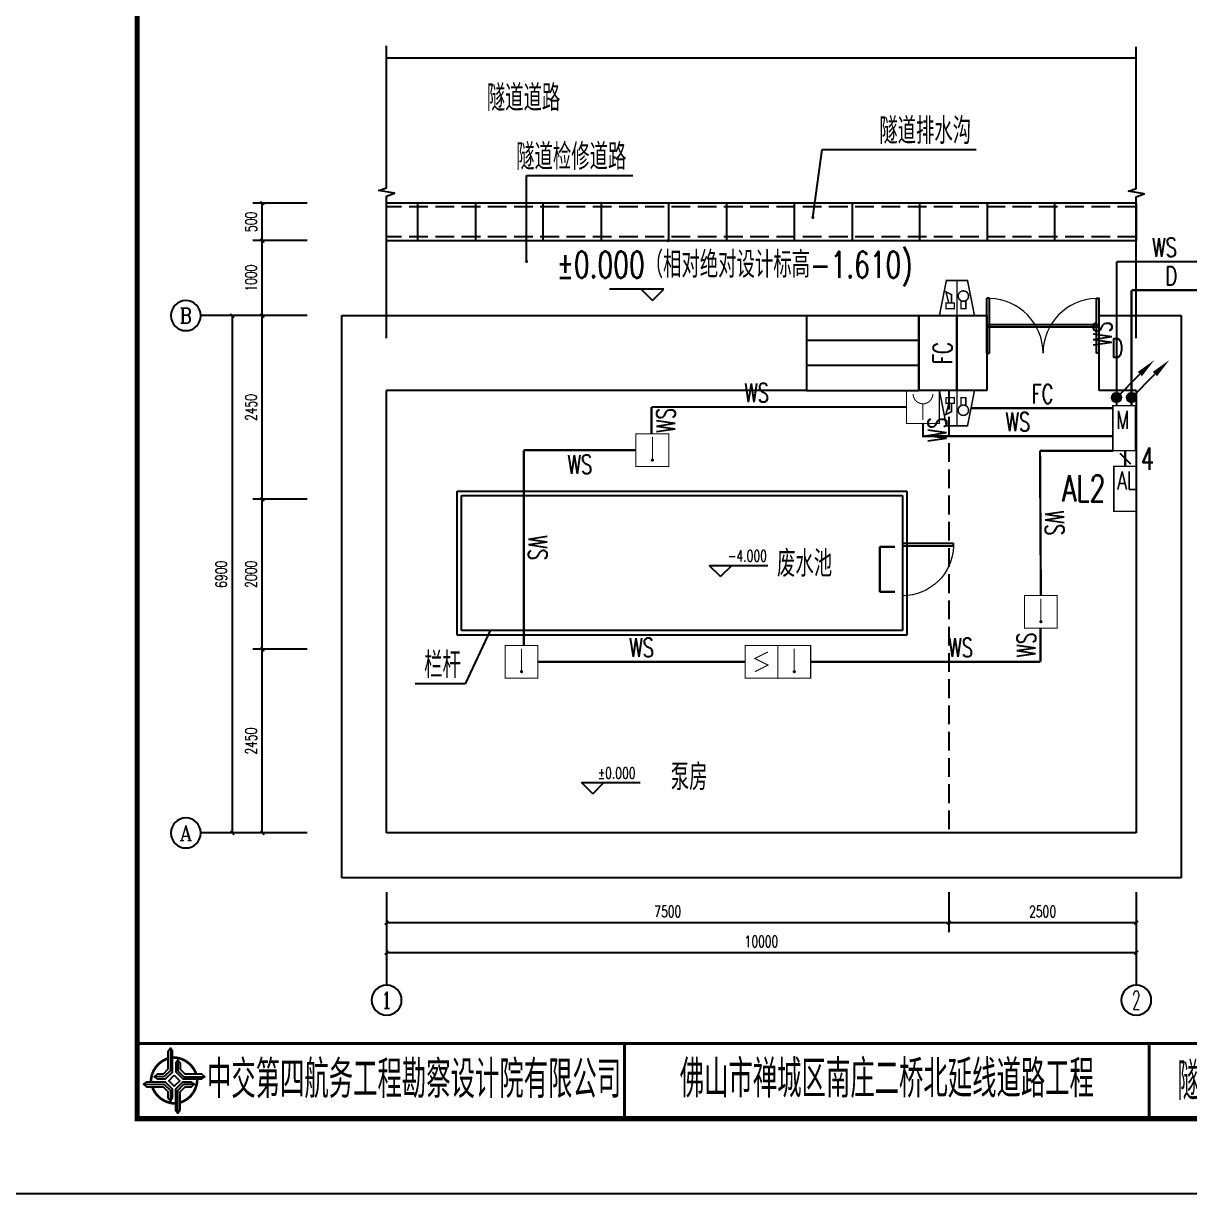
# Model space of a CAD drawing. Header units: millimetres. Extents: x 210068 to 672068, y -299976 to -107099.
# Drawn here: x 547551 to 563107, y -294192 to -278584 of the extents above; entities that cross this region are included whole.
import ezdxf
from ezdxf.enums import TextEntityAlignment as Align

# ---------------------------------------------------------------- set-up
doc = ezdxf.new("R2010")
doc.units = ezdxf.units.MM
doc.header["$LTSCALE"] = 1000
doc.header["$MEASUREMENT"] = 0
doc.linetypes.add('DASH', pattern=[0.35, 0.25, -0.1])
for name, color, linetype in [('AXIS', 6, 'Continuous'), ('AXIS_TEXT', 7, 'Continuous'), ('DIM_ELEV', 3, 'Continuous'), ('DIM_SYMB', 3, 'Continuous'), ('E-SYST-DIM', 3, 'Continuous'), ('E-TEXT-PLAN', 7, 'Continuous'), ('E-TEXT-PLAN-DER', 7, 'Continuous'), ('electrical text', 3, 'Continuous'), ('PUB_TEXT', 7, 'Continuous'), ('QQ', 8, 'Continuous'), ('T-CABL-D', 7, 'Continuous'), ('T-CABL-FC', 7, 'Continuous'), ('T-CABL-WS', 7, 'Continuous'), ('T-EQUP', 7, 'Continuous'), ('T-EQUP-DIM', 7, 'Continuous'), ('T-EQUP-FIRE', 7, 'Continuous'), ('T-EQUP-JT', 7, 'Continuous'), ('T-EQUPXF', 7, 'Continuous'), ('WALL', 9, 'Continuous'), ('WINDOW', 4, 'Continuous'), ('图框', 7, 'Continuous')]:
    doc.layers.add(name, color=color, linetype=linetype)
doc.styles.add('_TCH_AXIS', font='COMPLEX', dxfattribs={"bigfont": 'GBCBIG'})
doc.styles.add('_TCH_DIM', font='SIMPLEX', dxfattribs={"width": 0.8, "height": 3.5, "bigfont": 'HZTXT'})
doc.styles.add('COMPLEX', font='COMPLEX')
doc.styles.add('DIM_FONT', font='SIMPLEX', dxfattribs={"width": 0.7, "bigfont": 'GBCBIG'})
doc.styles.add('IDQSTYLE', font='simplex1.shx', dxfattribs={"width": 0.7, "bigfont": 'hztxt.shx'})
doc.styles.get("Standard").update_dxf_attribs({"font": 'simplex1.shx', "width": 0.7, "bigfont": 'HZTXT.shx'})
doc.dimstyles.new('DIMN50', dxfattribs={"dimscale": 0.5, "dimtxt": 300, "dimasz": 100, "dimexe": 250, "dimexo": 300, "dimgap": 150, "dimtad": 1, "dimdec": 0, "dimzin": 0, "dimdsep": 46, "dimtxsty": 'DIM_FONT', "dimblk": 'ARCHTICK', "dimcen": 0.09, "dimclrt": 7, "dimazin": 2, "dimtfac": 1, "dimtdec": 0, "dimtix": 1, "dimtmove": 2, "dimatfit": 3, "dimldrblk": 'ARCHTICK', "dimfxl": 0, "dimtolj": 1, "dimtzin": 0, "dimarcsym": 0})

# ---------------------------------------------------------------- blocks, each defined once
blk = doc.blocks.new('$DorLib2D$00000001')
at = {"color": 8}
for p, q in [((0.45, 0.975), (0.5, 0.975)), ((0.45, 0), (0.45, 0.975)), ((0.5, 0), (0.5, 0.975)), ((0.5, 0), (0.45, 0))]:
    blk.add_line(p, q, dxfattribs=at)
at = {"color": 8, "lineweight": 13}
blk.add_arc((0.475, 0), 0.975, 91.4693, 180, dxfattribs=at)
blk = doc.blocks.new('$TCHSYS$WIN2D')
for p, q in [((-0.5, 0.5), (0.5, 0.5)), ((-0.5, 0.5), (-0.5, -0.5)), ((0.5, 0.5), (0.5, -0.5)), ((0.5, 0.167), (-0.5, 0.167)), ((0.5, -0.167), (-0.5, -0.167)), ((-0.5, -0.5), (0.5, -0.5))]:
    blk.add_line(p, q)
blk = doc.blocks.new('_AXISO')
blk.add_circle((0, 0), 0.5)
at = {"layer": 'AXIS_TEXT', "style": 'COMPLEX', "width": 1.041667}
blk.add_attdef('A', text='', height=0.56, dxfattribs=at).set_placement((-0.25, -0.28), (0.25, -0.28), align=Align.FIT)
blk = doc.blocks.new('$DorLib2D$00000002')
at = {"color": 8}
for p, q in [((-0.5, 0), (-0.5, 0.4875)), ((-0.475, 0.4875), (-0.5, 0.4875)), ((-0.475, 0), (-0.475, 0.4875)), ((0.475, 0), (0.475, 0.4875)), ((0.475, 0.4875), (0.5, 0.4875)), ((0.5, 0), (0.5, 0.4875)), ((-0.5, 0), (-0.475, 0)), ((0.5, 0), (0.475, 0))]:
    blk.add_line(p, q, dxfattribs=at)
at = {"color": 8, "lineweight": 13}
for centre, start, end in [((-0.4875, 0), 0, 88.53072), ((0.4875, 0), 91.46928, 180)]:
    blk.add_arc(centre, 0.4875, start, end, dxfattribs=at)
blk = doc.blocks.new('_ArchTick')
at = {"color": 0, "linetype": 'ByBlock', "const_width": 0.4}
blk.add_lwpolyline([(-0.5, -0.5), (0.5, 0.5)], dxfattribs=at)
blk = doc.blocks.new('*D224')
at = {"layer": 'AXIS', "color": 0, "lineweight": -2}
for p, q in [((552396, -290322), (552396, -291104)), ((562396, -290322), (562396, -291104)), ((562396, -290979), (552396, -290979))]:
    blk.add_line(p, q, dxfattribs=at)
at = {"layer": 'Defpoints', "color": 0}
for p in [(552396, -290172), (562396, -290172), (552396, -290979)]:
    blk.add_point(p, dxfattribs=at)
at = {"layer": 'AXIS', "color": 0, "lineweight": -2, "xscale": 50, "yscale": 50, "zscale": 50, "rotation": 180}
blk.add_blockref('_ArchTick', (552396, -290979), dxfattribs=at)
at = {"layer": 'AXIS', "color": 0, "lineweight": -2, "xscale": 50, "yscale": 50, "zscale": 50}
blk.add_blockref('_ArchTick', (562396, -290979), dxfattribs=at)
at = {"layer": 'AXIS', "color": 7, "insert": (557396, -290829), "char_height": 150, "attachment_point": 5, "style": 'DIM_FONT'}
blk.add_mtext('\\A1;10000', dxfattribs=at)
blk = doc.blocks.new('*D225')
at = {"layer": 'AXIS', "color": 0, "lineweight": -2}
for p, q in [((559896, -290172), (559896, -290704)), ((562396, -290172), (562396, -290704)), ((562396, -290579), (559896, -290579))]:
    blk.add_line(p, q, dxfattribs=at)
at = {"layer": 'Defpoints', "color": 0}
for p in [(559896, -290022), (562396, -290022), (559896, -290579)]:
    blk.add_point(p, dxfattribs=at)
at = {"layer": 'AXIS', "color": 0, "lineweight": -2, "xscale": 50, "yscale": 50, "zscale": 50, "rotation": 180}
blk.add_blockref('_ArchTick', (559896, -290579), dxfattribs=at)
at = {"layer": 'AXIS', "color": 0, "lineweight": -2, "xscale": 50, "yscale": 50, "zscale": 50}
blk.add_blockref('_ArchTick', (562396, -290579), dxfattribs=at)
at = {"layer": 'AXIS', "color": 7, "insert": (561146, -290429), "char_height": 150, "attachment_point": 5, "style": 'DIM_FONT'}
blk.add_mtext('\\A1;2500', dxfattribs=at)
blk = doc.blocks.new('*D226')
at = {"layer": 'AXIS', "color": 0, "lineweight": -2}
for p, q in [((552396, -290172), (552396, -290704)), ((559896, -290172), (559896, -290704)), ((559896, -290579), (552396, -290579))]:
    blk.add_line(p, q, dxfattribs=at)
at = {"layer": 'Defpoints', "color": 0}
for p in [(552396, -290022), (559896, -290022), (552396, -290579)]:
    blk.add_point(p, dxfattribs=at)
at = {"layer": 'AXIS', "color": 0, "lineweight": -2, "xscale": 50, "yscale": 50, "zscale": 50, "rotation": 180}
blk.add_blockref('_ArchTick', (552396, -290579), dxfattribs=at)
at = {"layer": 'AXIS', "color": 0, "lineweight": -2, "xscale": 50, "yscale": 50, "zscale": 50}
blk.add_blockref('_ArchTick', (559896, -290579), dxfattribs=at)
at = {"layer": 'AXIS', "color": 7, "insert": (556146, -290429), "char_height": 150, "attachment_point": 5, "style": 'DIM_FONT'}
blk.add_mtext('\\A1;7500', dxfattribs=at)
blk = doc.blocks.new('*D227')
at = {"layer": 'AXIS', "color": 0, "lineweight": -2}
for p, q in [((551069, -282482), (550213, -282482)), ((550338, -289382), (550338, -282482)), ((551069, -289382), (550213, -289382))]:
    blk.add_line(p, q, dxfattribs=at)
at = {"layer": 'Defpoints', "color": 0}
for p in [(550338, -282482), (551219, -282482), (551219, -289382)]:
    blk.add_point(p, dxfattribs=at)
at = {"layer": 'AXIS', "color": 0, "lineweight": -2, "xscale": 50, "yscale": 50, "zscale": 50}
for p, rotation in [((550338, -282482), 90), ((550338, -289382), 270)]:
    blk.add_blockref('_ArchTick', p, dxfattribs=dict(at, rotation=rotation))
at = {"layer": 'AXIS', "color": 7, "insert": (550188, -285932), "char_height": 150, "attachment_point": 5, "rotation": 90, "style": 'DIM_FONT'}
blk.add_mtext('\\A1;6900', dxfattribs=at)
blk = doc.blocks.new('*D228')
at = {"layer": 'AXIS', "color": 0, "lineweight": -2}
for p, q in [((551335, -280982), (550613, -280982)), ((550738, -281482), (550738, -280982)), ((551335, -281482), (550613, -281482))]:
    blk.add_line(p, q, dxfattribs=at)
at = {"layer": 'Defpoints', "color": 0}
for p in [(550738, -280982), (551485, -280982), (551485, -281482)]:
    blk.add_point(p, dxfattribs=at)
at = {"layer": 'AXIS', "color": 0, "lineweight": -2, "xscale": 50, "yscale": 50, "zscale": 50}
for p, rotation in [((550738, -280982), 90), ((550738, -281482), 270)]:
    blk.add_blockref('_ArchTick', p, dxfattribs=dict(at, rotation=rotation))
at = {"layer": 'AXIS', "color": 7, "insert": (550588, -281232), "char_height": 150, "attachment_point": 5, "rotation": 90, "style": 'DIM_FONT'}
blk.add_mtext('\\A1;500', dxfattribs=at)
blk = doc.blocks.new('*D229')
at = {"layer": 'AXIS', "color": 0, "lineweight": -2}
for p, q in [((551335, -281482), (550613, -281482)), ((550738, -282482), (550738, -281482)), ((551335, -282482), (550613, -282482))]:
    blk.add_line(p, q, dxfattribs=at)
at = {"layer": 'Defpoints', "color": 0}
for p in [(550738, -281482), (551485, -281482), (551485, -282482)]:
    blk.add_point(p, dxfattribs=at)
at = {"layer": 'AXIS', "color": 0, "lineweight": -2, "xscale": 50, "yscale": 50, "zscale": 50}
for p, rotation in [((550738, -281482), 90), ((550738, -282482), 270)]:
    blk.add_blockref('_ArchTick', p, dxfattribs=dict(at, rotation=rotation))
at = {"layer": 'AXIS', "color": 7, "insert": (550588, -281982), "char_height": 150, "attachment_point": 5, "rotation": 90, "style": 'DIM_FONT'}
blk.add_mtext('\\A1;1000', dxfattribs=at)
blk = doc.blocks.new('*D230')
at = {"layer": 'AXIS', "color": 0, "lineweight": -2}
for p, q in [((551335, -282482), (550613, -282482)), ((550738, -284932), (550738, -282482)), ((551335, -284932), (550613, -284932))]:
    blk.add_line(p, q, dxfattribs=at)
at = {"layer": 'Defpoints', "color": 0}
for p in [(550738, -282482), (551485, -282482), (551485, -284932)]:
    blk.add_point(p, dxfattribs=at)
at = {"layer": 'AXIS', "color": 0, "lineweight": -2, "xscale": 50, "yscale": 50, "zscale": 50}
for p, rotation in [((550738, -282482), 90), ((550738, -284932), 270)]:
    blk.add_blockref('_ArchTick', p, dxfattribs=dict(at, rotation=rotation))
at = {"layer": 'AXIS', "color": 7, "insert": (550588, -283707), "char_height": 150, "attachment_point": 5, "rotation": 90, "style": 'DIM_FONT'}
blk.add_mtext('\\A1;2450', dxfattribs=at)
blk = doc.blocks.new('*D231')
at = {"layer": 'AXIS', "color": 0, "lineweight": -2}
for p, q in [((551335, -284932), (550613, -284932)), ((550738, -286932), (550738, -284932)), ((551335, -286932), (550613, -286932))]:
    blk.add_line(p, q, dxfattribs=at)
at = {"layer": 'Defpoints', "color": 0}
for p in [(550738, -284932), (551485, -284932), (551485, -286932)]:
    blk.add_point(p, dxfattribs=at)
at = {"layer": 'AXIS', "color": 0, "lineweight": -2, "xscale": 50, "yscale": 50, "zscale": 50}
for p, rotation in [((550738, -284932), 90), ((550738, -286932), 270)]:
    blk.add_blockref('_ArchTick', p, dxfattribs=dict(at, rotation=rotation))
at = {"layer": 'AXIS', "color": 7, "insert": (550588, -285932), "char_height": 150, "attachment_point": 5, "rotation": 90, "style": 'DIM_FONT'}
blk.add_mtext('\\A1;2000', dxfattribs=at)
blk = doc.blocks.new('*D232')
at = {"layer": 'AXIS', "color": 0, "lineweight": -2}
for p, q in [((551335, -286932), (550613, -286932)), ((550738, -289382), (550738, -286932)), ((551335, -289382), (550613, -289382))]:
    blk.add_line(p, q, dxfattribs=at)
at = {"layer": 'Defpoints', "color": 0}
for p in [(550738, -286932), (551485, -286932), (551485, -289382)]:
    blk.add_point(p, dxfattribs=at)
at = {"layer": 'AXIS', "color": 0, "lineweight": -2, "xscale": 50, "yscale": 50, "zscale": 50}
for p, rotation in [((550738, -286932), 90), ((550738, -289382), 270)]:
    blk.add_blockref('_ArchTick', p, dxfattribs=dict(at, rotation=rotation))
at = {"layer": 'AXIS', "color": 7, "insert": (550588, -288157), "char_height": 150, "attachment_point": 5, "rotation": 90, "style": 'DIM_FONT'}
blk.add_mtext('\\A1;2450', dxfattribs=at)
blk = doc.blocks.new('HC001873814418')
at = {"layer": 'T-EQUP-FIRE', "color": 0, "const_width": 0.2}
blk.add_lwpolyline([(-3.125, 3.125), (3.125, 3.125), (3.125, -3.125), (-3.125, -3.125)], close=True, dxfattribs=at)
blk.add_lwpolyline([(1.25, 1.875), (-1.25, 0.625), (1.25, -0.625), (-1.25, -1.875)], dxfattribs=at)
at = {"color": 0, "width": 0.7}
blk.add_attdef('PSFHATT', (5.125, -3.125), '', height=2.5, dxfattribs=at)
blk = doc.blocks.new('HC001872209592')
at = {"layer": 'T-EQUP-FIRE', "color": 0, "const_width": 0.2}
blk.add_lwpolyline([(-3.125, 3.125), (3.125, 3.125), (3.125, -3.125), (-3.125, -3.125)], close=True, dxfattribs=at)
blk.add_lwpolyline([(0, 2.5), (0, -1.875)], dxfattribs=at)
at = {"layer": 'T-EQUP-FIRE', "color": 0, "const_width": 0.3}
blk.add_lwpolyline([(-0.15, -1.875, 1), (0.15, -1.875, 1)], format="xyb", close=True, dxfattribs=at)
at = {"color": 0, "width": 0.7}
blk.add_attdef('PSFHATT', (5.125, -3.125), '', height=2.5, dxfattribs=at)
blk = doc.blocks.new('HC001529')
at = {"color": 0, "linetype": 'Continuous', "const_width": 0.3}
blk.add_lwpolyline([(5, 2.5), (-5, 2.5), (-5, -2.5), (5, -2.5)], close=True, dxfattribs=at)
at = {"color": 0, "style": 'IDQSTYLE', "width": 0.7}
blk.add_attdef('AL', (-1.46, -1.25), '', height=2.5, dxfattribs=at)
at = {"layer": 'E-TEXT-PLAN-DER', "color": 0, "style": 'IDQSTYLE', "width": 0.7}
blk.add_attdef('PSFHATT', (7, -2.5), '', height=2.5, dxfattribs=at)
blk = doc.blocks.new('HC001876682027')
at = {"layer": 'T-EQUP-FIRE', "color": 0, "const_width": 0.2}
blk.add_lwpolyline([(-3.12, 3.12), (3.12, 3.12), (3.12, -3.12), (-3.12, -3.12)], close=True, dxfattribs=at)
blk.add_lwpolyline([(-1.87, 2.5, 0.198912), (-1.33, 1.17, 0.198912), (0, 0.62, 0.198912), (1.33, 1.17, 0.198912), (1.87, 2.5)], format="xyb", dxfattribs=at)
blk.add_lwpolyline([(0, 0.62), (0, -2.5)], dxfattribs=at)
at = {"color": 0, "width": 0.7}
blk.add_attdef('PSFHATT', (5.12, -3.12), '', height=2.5, dxfattribs=at)
blk = doc.blocks.new('HC001951073186')
at = {"layer": 'T-EQUP-FIRE', "color": 0, "const_width": 0.2}
blk.add_lwpolyline([(-1.41, 2.34), (1.41, 2.34), (2.34, -2.34), (-2.34, -2.34)], close=True, dxfattribs=at)
for points in [[(0, 2.34), (0, -2.34)], [(-1.09, -0.66), (-1.47, 0.84), (-0.72, 0.46), (-0.72, -0.66)], [(-1.47, -1.41), (-1.47, -0.66), (-0.34, -0.66), (-0.34, -1.41), (-1.47, -1.41)], [(0.55, -0.29), (0.55, -1.41), (1.18, -1.41), (1.18, -0.29)]]:
    blk.add_lwpolyline(points, dxfattribs=at)
blk.add_lwpolyline([(1.35, -0.22, 0.198912), (1.55, 0.27, 0.198912), (1.35, 0.76, 0.198912), (0.86, 0.96, 0.198912), (0.37, 0.76, 0.198912), (0.17, 0.27, 0.198912), (0.37, -0.22, 0.198912), (0.86, -0.42, 0.198912)], format="xyb", close=True, dxfattribs=at)
at = {"color": 0, "width": 0.7}
blk.add_attdef('PSFHATT', (4.34, -2.34), '', height=2.5, dxfattribs=at)
blk = doc.blocks.new('tb')
at = {"lineweight": -3}
h = blk.add_hatch(color=256, dxfattribs=at)
h.paths.add_polyline_path([(-1.23, -0.13), (-3.78, -0.14), (-4.14, -0.41), (-1.4, -0.44), (-0.56, -1.24), (-0.54, -2.62), (-0.27, -2.2), (-0.26, -1.06)])
h.paths.add_polyline_path([(0.13, -1.08), (0.14, -3.86), (0.41, -4.26), (0.44, -1.24), (1.25, -0.43), (2.66, -0.43), (2.26, -0.16), (1.07, -0.15)])
h.paths.add_polyline_path([(1.08, 0.3), (3.62, 0.3), (4.02, 0.56), (1.25, 0.57), (0.43, 1.39), (0.43, 2.8), (0.16, 2.41), (0.15, 1.24)])
h.paths.add_polyline_path([(-0.28, 1.21), (-0.28, 3.99), (-0.56, 4.39), (-0.57, 1.41), (-1.38, 0.6), (-2.74, 0.56), (-2.33, 0.3), (-1.2, 0.29)])
for p, q in [((-0.56, 4.39), (-0.57, 1.41)), ((0.43, 2.8), (0.43, 1.39)), ((-1.38, 0.6), (-2.74, 0.56)), ((-0.57, 1.41), (-1.38, 0.6)), ((0.43, 1.39), (1.25, 0.57)), ((1.25, 0.57), (4.02, 0.56)), ((-4.14, -0.41), (-1.4, -0.44)), ((-1.4, -0.44), (-0.56, -1.24)), ((-0.56, -1.24), (-0.54, -2.62)), ((0.41, -4.26), (0.44, -1.24)), ((0.44, -1.24), (1.25, -0.43)), ((1.25, -0.43), (2.66, -0.43))]:
    blk.add_line(p, q, dxfattribs=at)
at = {"lineweight": -3, "const_width": 0.35, "flags": 128}
for points in [[(-0.9, 3.02, 0.324167), (-3.16, -0.14)], [(2.88, 0.92, 0.324403), (-0.24, 3.15)], [(0.75, -2.86, 0.325418), (3.02, 0.26)], [(-2.98, -0.76, 0.322976), (0.14, -2.98)]]:
    blk.add_lwpolyline(points, format="xyb", dxfattribs=at)
at = {"lineweight": -3, "flags": 128}
for points in [[(-0.9, 3.99), (-0.9, 1.58), (-1.53, 0.91), (-2.34, 0.91), (-2.74, 0.56), (-2.33, 0.3), (-1.2, 0.29), (-0.28, 1.21), (-0.28, 3.99), (-0.56, 4.39)], [(3.62, 0.92), (1.43, 0.92), (0.77, 1.54), (0.77, 2.38), (0.43, 2.8), (0.16, 2.41), (0.15, 1.24), (1.08, 0.3), (3.62, 0.3), (4.02, 0.56)], [(-0.04, 0.77), (0.68, 0.04), (-0.04, -0.69), (-0.77, 0.05)], [(-3.73, -0.76), (-1.54, -0.76), (-0.89, -1.39), (-0.89, -2.21), (-0.54, -2.62), (-0.27, -2.2), (-0.26, -1.06), (-1.23, -0.13), (-3.78, -0.14), (-4.14, -0.41)], [(0.75, -3.85), (0.75, -1.43), (1.4, -0.78), (2.26, -0.78), (2.66, -0.43), (2.26, -0.16), (1.07, -0.15), (0.13, -1.08), (0.14, -3.86), (0.41, -4.26)]]:
    blk.add_lwpolyline(points, close=True, dxfattribs=at)
blk = doc.blocks.new('series')
at = {"width": 0.75}
for tag, height, p in [('页码', 4, (-35, -19)), ('图名', 5, (-220, -282)), ('图号', 5, (-20, -282))]:
    blk.add_attdef(tag, text='', height=height, dxfattribs=at).set_placement(p, align=Align.MIDDLE_CENTER)
blk = doc.blocks.new('*X267')
at = {"color": 0, "linetype": 'Continuous'}
for p, q in [((192.59, 446.72), (193.87, 448.01)), ((192.65, 446.36), (194.23, 447.94)), ((192.69, 447.24), (193.35, 447.91)), ((192.79, 446.07), (194.52, 447.8)), ((192.98, 445.84), (194.75, 447.61)), ((193.23, 445.66), (194.93, 447.37)), ((193.53, 445.54), (195.05, 447.06)), ((193.92, 445.51), (195.08, 446.67)), ((194.61, 445.77), (194.82, 445.99))]:
    blk.add_line(p, q, dxfattribs=at)
blk = doc.blocks.new('HC001441')
at = {"color": 0, "linetype": 'Continuous'}
blk.add_line((0, -0.06), (3.11, 3.12), dxfattribs=at)
blk.add_lwpolyline([(3.11, 3.12, 0.8, 0, 0), (5.06, 5, 0, 0, 0)], format="xyseb", dxfattribs=at)
blk.add_circle((0, 0), 0.625, dxfattribs=at)
at = {"color": 0, "linetype": 'Continuous', "xscale": 0.5, "yscale": 0.5, "zscale": 0.5}
blk.add_blockref('*X267', (-96.92, -223.38), dxfattribs=at)
at = {"layer": 'E-TEXT-PLAN-DER', "color": 0, "style": 'IDQSTYLE', "width": 0.7}
blk.add_attdef('PSFHATT', (7.06, -0.63), '', height=2.5, dxfattribs=at)

msp = doc.modelspace()

# ---------------------------------------------------------------- linework, layer by layer
for p, q in [((560396.4, -282602.3), (561896.4, -282602.3)), ((560396.4, -282632.3), (561896.4, -282632.3))]:
    msp.add_line(p, q)
at = {"color": 8, "linetype": 'DASH'}
msp.add_line((559896.4, -283482.3), (559896.4, -289382.3), dxfattribs=at)
msp.add_lwpolyline([(588068.5, -294191.9), (588068.5, -264491.9), (546068.5, -264491.9), (546068.5, -294191.9)], close=True)
for points, const_width in [([(587068.5, -265491.9), (549068.5, -265491.9), (549068.5, -293191.9), (587068.5, -293191.9), (587068.5, -265491.9)], 70), ([(549068.5, -292191.9), (587068.5, -292191.9)], 40)]:
    msp.add_lwpolyline(points, dxfattribs=dict(const_width=const_width))
at = {"layer": 'AXIS'}
for p, q in [((551219.5, -282482.3), (549917.9, -282482.3)), ((551219.5, -289382.3), (549917.9, -289382.3)), ((552396.4, -290172.4), (552396.4, -291412)), ((562396.4, -290172.4), (562396.4, -291412))]:
    msp.add_line(p, q, dxfattribs=at)
at = {"layer": 'DIM_ELEV'}
for p, q in [((556091.9, -282129.5), (555368.4, -282129.5)), ((555941.9, -282279.5), (555791.9, -282129.5)), ((555941.9, -282279.5), (556091.9, -282129.5)), ((556848.9, -285962.9), (556698.9, -285812.9)), ((556698.9, -285812.9), (557481.4, -285812.9)), ((556848.9, -285962.9), (556998.9, -285812.9)), ((555144.6, -288860.1), (554994.6, -288710.1)), ((554994.6, -288710.1), (555777.1, -288710.1)), ((555144.6, -288860.1), (555294.6, -288710.1))]:
    msp.add_line(p, q, dxfattribs=at)
at = {"layer": 'DIM_SYMB'}
for points in [[(552396.4, -282782.3), (552396.4, -280888.1), (552501.4, -280849.9), (552291.4, -280812.8), (552396.4, -280775.6), (552396.4, -278881.3)], [(562396.4, -282782.3), (562396.4, -280896.8), (562501.4, -280858.6), (562291.4, -280821.5), (562396.4, -280784.3), (562396.4, -278898.7)]]:
    msp.add_lwpolyline(points, dxfattribs=at)
at = {"layer": 'electrical text'}
for p, q in [((558082.3, -281172.7), (558207, -280267.6)), ((558207, -280267.6), (560261.9, -280267.6)), ((554263, -280612.6), (555680.7, -280612.6)), ((554263, -281758.8), (554263, -280612.6)), ((553775.2, -286682.3), (553443.7, -287392.2)), ((553443.7, -287392.2), (552775, -287392.2))]:
    msp.add_line(p, q, dxfattribs=at)
at = {"layer": 'electrical text', "const_width": 20}
for points in [[(558082.2, -281182.6, -1), (558082.4, -281162.7, -1)], [(556143.6, -281491.9, -1), (556149.2, -281472.7, -1)], [(554263, -281768.8, -1), (554263, -281748.8, -1)]]:
    msp.add_lwpolyline(points, format="xyb", close=True, dxfattribs=at)
at = {"layer": 'QQ'}
for p, q in [((562396.4, -279050), (552396.4, -279050)), ((562396.4, -280982.3), (552396.4, -280982.3)), ((552806.4, -280982.3), (552806.4, -281482.3)), ((553581.4, -280982.3), (553581.4, -281482.3)), ((554481.4, -280982.3), (554481.4, -281482.3)), ((554481.4, -280982.3), (554481.4, -281482.3)), ((555256.4, -280982.3), (555256.4, -281482.3)), ((556156.4, -280982.3), (556156.4, -281482.3)), ((556931.4, -280982.3), (556931.4, -281482.3)), ((557831.4, -280982.3), (557831.4, -281482.3)), ((557831.4, -280982.3), (557831.4, -281482.3)), ((558606.4, -280982.3), (558606.4, -281482.3)), ((559506.4, -280982.3), (559506.4, -281482.3)), ((560406.4, -280982.3), (560406.4, -281482.3)), ((561306.4, -280982.3), (561306.4, -281482.3)), ((562396.4, -280982.3), (562396.4, -281482.3)), ((562396.4, -281482.3), (552396.4, -281482.3))]:
    msp.add_line(p, q, dxfattribs=at)
at = {"layer": 'QQ', "linetype": 'DASH'}
for p, q in [((562396.4, -281032.3), (552396.4, -281032.3)), ((562396.4, -281432.3), (552396.4, -281432.3))]:
    msp.add_line(p, q, dxfattribs=at)
at = {"layer": 'T-CABL-D', "color": 3, "linetype": 'Continuous', "const_width": 30}
for points in [[(562332.8, -283684.5), (562332.8, -282142.6)], [(562332.8, -282142.6), (563393.1, -282142.6)]]:
    msp.add_lwpolyline(points, dxfattribs=at)
at = {"layer": 'T-CABL-FC', "color": 5, "linetype": 'Continuous', "const_width": 30}
for points in [[(560003.7, -283482.3), (560003.7, -282482.3)], [(560191.2, -283716.7), (562096.4, -283716.7)]]:
    msp.add_lwpolyline(points, dxfattribs=at)
at = {"layer": 'T-CABL-FC', "color": 1, "linetype": 'Continuous', "const_width": 30}
msp.add_lwpolyline([(562246.4, -284493.4), (562246.4, -284284.5)], dxfattribs=at)
at = {"layer": 'T-CABL-WS', "color": 11, "linetype": 'Continuous', "const_width": 30}
for points in [[(562134, -283684.5), (562134, -281761.8)], [(562134, -281761.8), (563409.7, -281761.8)], [(559331.8, -283701.1), (555930.3, -283701.1)], [(555930.3, -283701.1), (555930.3, -284057.8)], [(559550.5, -283919.8), (559550.5, -284088.3), (562083.2, -284088.3)], [(555722.1, -284276.6), (554224.7, -284276.6)], [(554224.7, -284276.6), (554224.7, -286880.3)], [(562083.2, -284284.5), (561111.8, -284284.5)], [(561111.8, -284284.5), (561123.1, -286213.6)], [(561117.6, -287099), (561117.6, -286651.1)], [(554414.7, -287099), (557177.6, -287099)], [(558052.6, -287099), (561117.6, -287099)]]:
    msp.add_lwpolyline(points, dxfattribs=at)
at = {"layer": 'T-EQUP-DIM', "color": 3}
msp.add_line((562175.7, -284318.3), (562317.1, -284459.7), dxfattribs=at)
at = {"layer": 'WALL'}
for p, q in [((551796.4, -289982.3), (551796.4, -282482.3)), ((551796.4, -282482.3), (557996.4, -282482.3)), ((557996.4, -282482.3), (557996.4, -283482.3)), ((559496.4, -283482.3), (559496.4, -282482.3)), ((559496.4, -282482.3), (560402.4, -282482.3)), ((560402.4, -282482.3), (560402.4, -283482.3)), ((561902.4, -282482.3), (562996.4, -282482.3)), ((561902.4, -283482.3), (561902.4, -282482.3)), ((562996.4, -282482.3), (562996.4, -289982.3)), ((552396.4, -289382.3), (552396.4, -283482.3)), ((557996.4, -283482.3), (552396.4, -283482.3)), ((560402.4, -283482.3), (559496.4, -283482.3)), ((562396.4, -283482.3), (561902.4, -283482.3)), ((562396.4, -283482.3), (562396.4, -289382.3)), ((553335.9, -286742.3), (553335.9, -284822.2)), ((553335.9, -284822.2), (559336.4, -284822.2)), ((559336.4, -284822.2), (559336.4, -286742.3)), ((553395.9, -286682.3), (553395.9, -284882.2)), ((553395.9, -284882.2), (559276.4, -284882.2)), ((559276.4, -284882.2), (559276.4, -286682.3)), ((556039.6, -286682.3), (553395.9, -286682.3)), ((559276.4, -286682.3), (556039.6, -286682.3)), ((556074.6, -286742.3), (553335.9, -286742.3)), ((559336.4, -286742.3), (556074.6, -286742.3)), ((562396.4, -289382.3), (552396.4, -289382.3)), ((562996.4, -289982.3), (551796.4, -289982.3))]:
    msp.add_line(p, q, dxfattribs=at)
at = {"layer": 'WALL', "extrusion": (-1, 0, 0)}
for p, q in [((558976.4, -286165.5, 25.7), (558976.4, -285565.5, 25.7)), ((558976.4, -286165.5, 21.4), (558976.4, -285565.5, 21.4)), ((558976.4, -286165.5, 17.1), (558976.4, -285565.5, 17.1)), ((558976.4, -286165.5, 12.9), (558976.4, -285565.5, 12.9)), ((558976.4, -286165.5, 8.6), (558976.4, -285565.5, 8.6)), ((558976.4, -286165.5, 4.3), (558976.4, -285565.5, 4.3)), ((558976.4, -285565.5), (558976.4, -286165.5)), ((558976.4, -286165.5, 30), (558976.4, -285565.5, 30)), ((558976.4, -286079.8), (558976.4, -286079.8, 30)), ((558976.4, -286165.5), (558976.4, -286165.5)), ((558976.4, -286165.5, 30), (558976.4, -286165.5, 30)), ((558976.4, -286165.5), (558976.4, -286165.5, 30))]:
    msp.add_line(p, q, dxfattribs=at)
at = {"layer": 'WALL', "extrusion": (0, 1, 0)}
for p, q in [((558976.4, -285565.5, 25.7), (559176.4, -285565.5, 25.7)), ((558976.4, -285565.5, 21.4), (559176.4, -285565.5, 21.4)), ((558976.4, -285565.5, 17.1), (559176.4, -285565.5, 17.1)), ((558976.4, -285565.5, 12.9), (559176.4, -285565.5, 12.9)), ((558976.4, -285565.5, 8.6), (559176.4, -285565.5, 8.6)), ((558976.4, -285565.5, 4.3), (559176.4, -285565.5, 4.3)), ((559176.4, -285565.5), (558976.4, -285565.5)), ((558976.4, -285565.5, 30), (559176.4, -285565.5, 30)), ((558976.4, -286165.5, 4.3), (559176.4, -286165.5, 4.3)), ((558976.4, -286165.5, 8.6), (559176.4, -286165.5, 8.6)), ((558976.4, -286165.5, 12.9), (559176.4, -286165.5, 12.9)), ((558976.4, -286165.5, 17.1), (559176.4, -286165.5, 17.1)), ((558976.4, -286165.5, 21.4), (559176.4, -286165.5, 21.4)), ((558976.4, -286165.5, 25.7), (559176.4, -286165.5, 25.7)), ((558976.4, -286165.5), (559176.4, -286165.5)), ((559176.4, -286165.5, 30), (558976.4, -286165.5, 30))]:
    msp.add_line(p, q, dxfattribs=at)
at = {"layer": 'WINDOW', "extrusion": (-1, 0, 0)}
for p, q in [((559005, -286165.5, 30), (559005, -286165.5)), ((559033.5, -286165.5, 30), (559033.5, -286165.5))]:
    msp.add_line(p, q, dxfattribs=at)
at = {"layer": '图框', "const_width": 40}
for points in [[(555568.5, -292191.9), (555568.5, -293191.9)], [(562568.5, -293191.9), (562568.5, -292191.9)]]:
    msp.add_lwpolyline(points, dxfattribs=at)

# ---------------------------------------------------------------- block references
ref = msp.add_blockref('series', (588068.5, -264491.9), dxfattribs=dict(xscale=100, yscale=100, zscale=100))
ref.add_attrib('图名', '隧道泵房 变电所及发电机房、泵房消防电气平面图', dxfattribs={"height": 500, "width": 0.55}).set_placement((566068.5, -292691.9), align=Align.MIDDLE_CENTER)
at = {"lineweight": -3, "xscale": 100, "yscale": 100, "zscale": 100}
msp.add_blockref('tb', (549568, -292691.4), dxfattribs=at)
at = {"layer": 'AXIS'}
ref = msp.add_blockref('_AXISO', (549717.9, -282482.3), dxfattribs=dict(at, xscale=-400, yscale=400, zscale=400))
ref.add_attrib('A', 'B', dxfattribs={"layer": 'AXIS_TEXT', "height": 203.2, "style": '_TCH_AXIS'}).set_placement((549635.6, -282583.9), (549800.1, -282583.9), align=Align.FIT)
ref = msp.add_blockref('_AXISO', (549717.9, -289382.3), dxfattribs=dict(at, xscale=-400, yscale=400, zscale=400))
ref.add_attrib('A', 'A', dxfattribs={"layer": 'AXIS_TEXT', "height": 198.2, "style": '_TCH_AXIS'}).set_placement((549632.9, -289481.4), (549802.8, -289481.4), align=Align.FIT)
ref = msp.add_blockref('_AXISO', (552396.4, -291612), dxfattribs=dict(at, xscale=-400, yscale=400, zscale=400))
ref.add_attrib('A', '1', dxfattribs={"layer": 'AXIS_TEXT', "height": 219.2, "style": '_TCH_AXIS', "width": 1.555556}).set_placement((552323.3, -291721.6), (552469.5, -291721.6), align=Align.FIT)
ref = msp.add_blockref('_AXISO', (562396.4, -291612), dxfattribs=dict(at, xscale=-400, yscale=400, zscale=400))
ref.add_attrib('A', '2', dxfattribs={"layer": 'AXIS_TEXT', "height": 249.8, "style": '_TCH_AXIS', "width": 0.642857}).set_placement((562342.9, -291736.9), (562449.9, -291736.9), align=Align.FIT)
at = {"layer": 'E-TEXT-PLAN', "color": 4}
ref = msp.add_blockref('HC001529', (562233.2, -283984.5), dxfattribs=dict(at, xscale=60, yscale=60, zscale=60, rotation=90))
ref.add_attrib('AL', 'M', dxfattribs={"color": 0, "height": 240, "width": 0.7}).set_placement((562130, -284062.2), align=Align.BOTTOM_LEFT)
ref = msp.add_blockref('HC001529', (562246.4, -284793.4), dxfattribs=dict(at, xscale=60, yscale=60, zscale=60, rotation=90))
ref.add_attrib('AL', 'AL', dxfattribs={"color": 0, "height": 240, "width": 0.7}).set_placement((562143.2, -284871.2), align=Align.BOTTOM_LEFT)
at = {"layer": 'T-EQUP', "color": 4, "xscale": 100, "yscale": 100, "zscale": 100}
msp.add_blockref('HC001951073186', (560003.7, -282247.9), dxfattribs=at)
at = {"layer": 'T-EQUP', "color": 4, "xscale": -100, "yscale": 100, "zscale": 100, "rotation": 180}
msp.add_blockref('HC001951073186', (560003.7, -283716.7), dxfattribs=at)
at = {"layer": 'T-EQUP-JT', "color": 4, "xscale": 100, "yscale": 100, "zscale": 100}
for p in [(562131.9, -283573.5), (562332.8, -283573.5)]:
    msp.add_blockref('HC001441', p, dxfattribs=at)
at = {"layer": 'T-EQUPXF', "color": 4, "xscale": 70, "yscale": 70, "zscale": 70}
for name, p in [('HC001876682027', (559550.5, -283701.1)), ('HC001872209592', (555940.8, -284276.6)), ('HC001872209592', (561123.1, -286432.3)), ('HC001872209592', (554196, -287099)), ('HC001873814418', (557396.4, -287099)), ('HC001872209592', (557833.9, -287099))]:
    msp.add_blockref(name, p, dxfattribs=at)
at = {"layer": 'WINDOW'}
for name, p, xscale, yscale, zscale, rotation in [('$DorLib2D$00000002', (561152.4, -282982.3), -1500, -1500, 1500, 180), ('$TCHSYS$WIN2D', (558746.4, -282982.3), -1500, -1000, 1500, 180), ('$DorLib2D$00000001', (559276.4, -285868.2), 700, -700, -700, 90)]:
    msp.add_blockref(name, p, dxfattribs=dict(at, xscale=xscale, yscale=yscale, zscale=zscale, rotation=rotation))

# ---------------------------------------------------------------- texts
at = {"layer": 'E-SYST-DIM', "style": 'IDQSTYLE', "width": 0.7}
msp.add_text('AL2', height=350, dxfattribs=at).set_placement((561694.1, -284785.3), align=Align.MIDDLE_CENTER)
at = {"layer": 'electrical text', "width": 0.7}
for s, p in [('隧道道路', (553732.9, -279753.5)), ('隧道排水沟', (558967.7, -280192.6)), ('隧道检修道路', (554124.2, -280537.6)), ('%%P0.000（相对绝对设计标高-1.610)', (554663.1, -281977)), ('废水池', (557604.4, -285965.3)), ('栏杆', (552896.9, -287317.2)), ('泵房', (556186.2, -288812.1))]:
    msp.add_text(s, height=350, dxfattribs=at).set_placement(p)
at = {"layer": 'PUB_TEXT', "style": '_TCH_DIM', "width": 0.705882}
for s, p in [('-4.000', (556946.4, -285760.4)), ('%%P0.000', (555212.1, -288657.6))]:
    msp.add_text(s, height=148.75, dxfattribs=at).set_placement(p)
at = {"layer": 'T-CABL-D', "color": 3, "style": 'IDQSTYLE', "width": 0.7}
for p in [(562863, -281952.6), (562142.8, -282913.5)]:
    msp.add_text('D', height=250, dxfattribs=at).set_placement(p, align=Align.MIDDLE_CENTER)
at = {"layer": 'T-CABL-FC', "color": 5, "linetype": 'Continuous', "style": 'IDQSTYLE', "width": 0.7}
msp.add_text('FC', height=250, rotation=90, dxfattribs=at).set_placement((559813.7, -282982.3), align=Align.MIDDLE_CENTER)
msp.add_text('FC', height=250, dxfattribs=at).set_placement((561143.8, -283526.7), align=Align.MIDDLE_CENTER)
at = {"layer": 'T-CABL-WS', "color": 11, "style": 'IDQSTYLE', "width": 0.7}
for p in [(562771.8, -281571.8), (557331.8, -283511.1), (560816.9, -283898.3), (554973.4, -284466.6), (555796.2, -286909), (560052.6, -286909)]:
    msp.add_text('WS', height=250, dxfattribs=at).set_placement(p, align=Align.MIDDLE_CENTER)
for rotation, p in [(90, (561944, -282723.1)), (90, (556120.3, -283879.4)), (90, (559740.5, -284004)), (270.33729, (561307.4, -285247.9)), (270, (554414.7, -285578.4)), (90, (560927.6, -286875))]:
    msp.add_text('WS', height=250, rotation=rotation, dxfattribs=at).set_placement(p, align=Align.MIDDLE_CENTER)
at = {"layer": 'T-EQUP-DIM', "color": 3, "style": 'IDQSTYLE', "width": 0.7}
msp.add_text('4', height=300, dxfattribs=at).set_placement((562546.4, -284389), align=Align.MIDDLE_CENTER)
at = {"layer": '图框', "width": 0.65}
for s, p in [('中交第四航务工程勘察设计院有限公司', (552761.6, -292667.1)), ('佛山市禅城区南庄二桥北延线道路工程', (559068.5, -292660.4))]:
    msp.add_text(s, height=500, dxfattribs=at).set_placement(p, align=Align.MIDDLE_CENTER)

# ---------------------------------------------------------------- dimensions: what is measured, and where the dimension line sits
at = {"layer": 'AXIS'}
for p1, p2, distance, picture, middle in [((551484.9, -281482.3), (551484.9, -280982.3), 746.6, '*D228', (550588.2, -281232.3)), ((551484.9, -282482.3), (551484.9, -281482.3), 746.6, '*D229', (550588.2, -281982.3)), ((551219.5, -289382.3), (551219.5, -282482.3), 881.2, '*D227', (550188.2, -285932.3)), ((551484.9, -284932.2), (551484.9, -282482.3), 746.6, '*D230', (550588.2, -283707.3)), ((551484.9, -286932.3), (551484.9, -284932.2), 746.6, '*D231', (550588.2, -285932.3)), ((551484.9, -289382.3), (551484.9, -286932.3), 746.6, '*D232', (550588.2, -288157.3)), ((559896.4, -290022.4), (552396.4, -290022.4), 556.7, '*D226', (556146.4, -290429.1)), ((562396.4, -290022.4), (559896.4, -290022.4), 556.7, '*D225', (561146.4, -290429.1)), ((562396.4, -290172.4), (552396.4, -290172.4), 806.7, '*D224', (557396.4, -290829.1))]:
    dim = msp.add_aligned_dim(p1=p1, p2=p2, distance=distance, dimstyle='DIMN50', dxfattribs=at)
    dim.commit()
    dim.dimension.update_dxf_attribs({"geometry": picture, "text_midpoint": middle})

doc.saveas('drawing.dxf')
